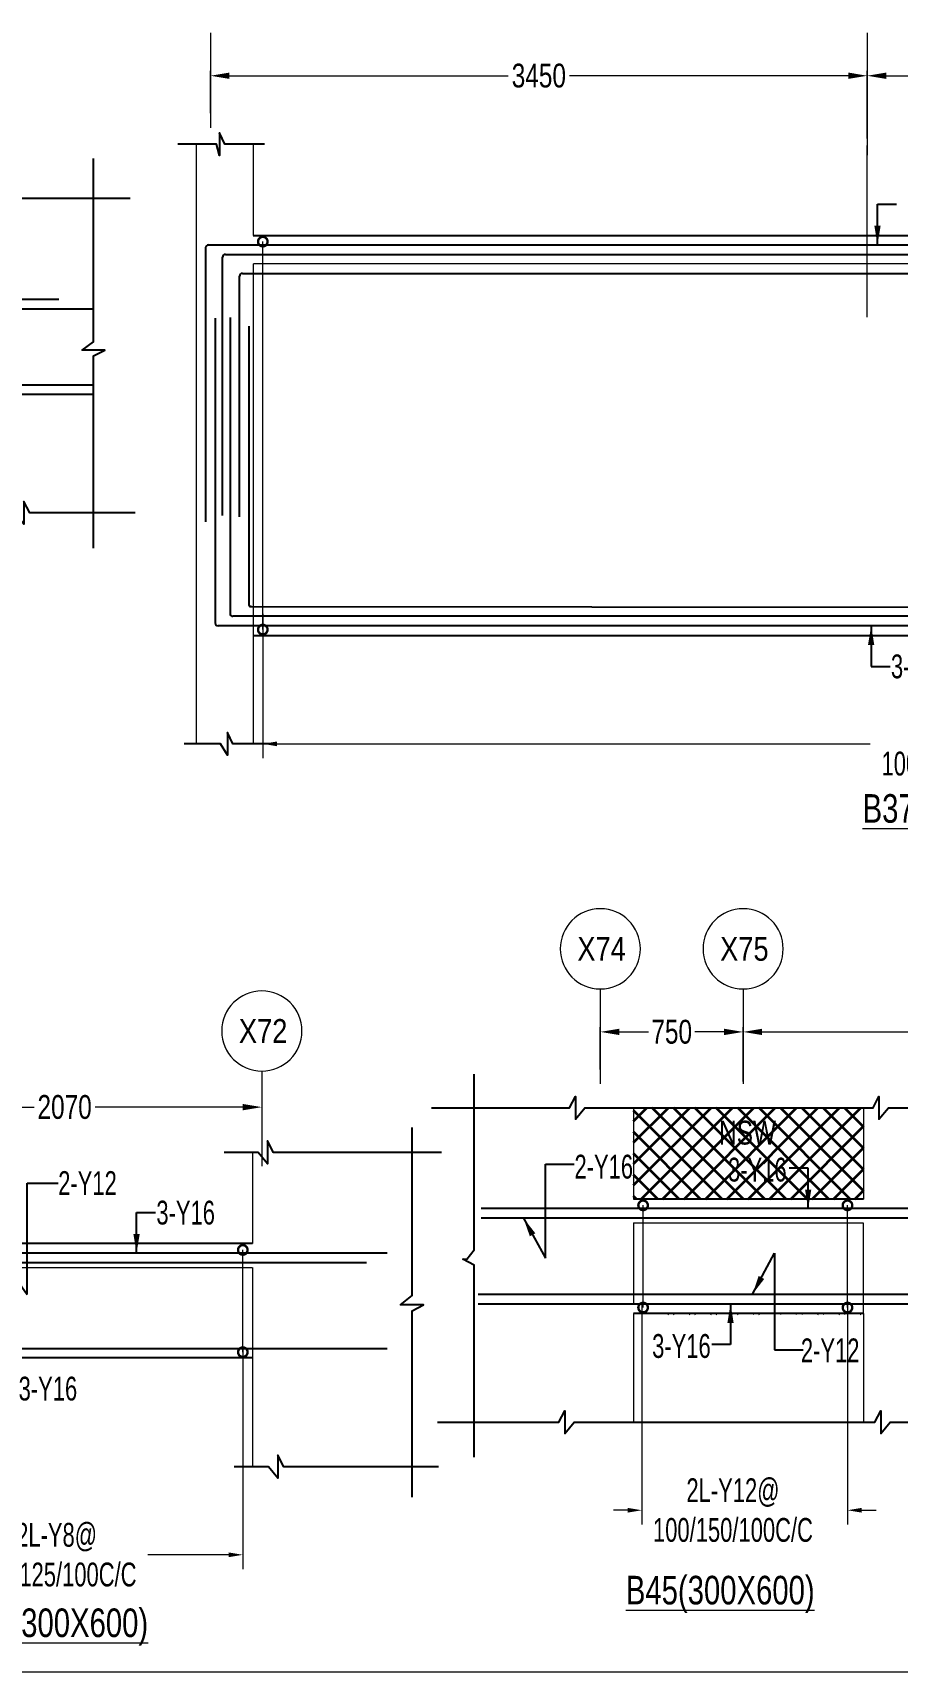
# Model space of a CAD drawing. Header units: millimetres. Extents: x -2697 to 288508, y -1308 to 60928.
# Drawn here: x 22850 to 27390, y 3901 to 12507 of the extents above; entities that cross this region are included whole.
import ezdxf
from ezdxf.enums import TextEntityAlignment as Align

# ---------------------------------------------------------------- set-up
doc = ezdxf.new("R2010")
doc.units = ezdxf.units.MM
doc.header["$LTSCALE"] = 100
for name, pattern in [('ACAD_ISO04W100', [30, 24, -3, 0, -3]), ('CONTINOUS', [0]), ('CONTINU', [0]), ('Grid Line', [22.225, 12.7, -3.175, 3.175, -3.175]), ('HIDDEN', [0.375, 0.25, -0.125])]:
    doc.linetypes.add(name, pattern=pattern)
doc.layers.get('Defpoints').update_dxf_attribs({"color": 1, "lineweight": 0})
for name, color, linetype in [('-S-ARROW', 253, 'Continuous'), ('-S-MISC', 8, 'Continuous'), ('-STR-BEAM', 7, 'CONTINU'), ('-STR-REINF', 3, 'Continuous'), ('-STR-TEXT', 6, 'Continuous'), ('rein', 3, 'Continuous')]:
    doc.layers.add(name, color=color, linetype=linetype)
for name, color, linetype, lineweight in [('-S-STIRUP', 11, 'Continuous', 9), ('-S-TEXT', 6, 'Continuous', 0), ('-STR-COLUMN', 5, 'HIDDEN', 13), ('-STR-RF-DIM', 252, 'CONTINOUS', 20), ('A-ANNO-GRID-LINE', 252, 'ACAD_ISO04W100', 20), ('A-ANNO-GRID-TEXT', 13, 'Continuous', 15), ('GRID DIM', 252, 'Continuous', 9), ('S-COL HATCH', 9, 'Continuous', 35), ('S-GRID-____-OTLN', 8, 'Continuous', 18), ('SEC TEXT', 9, 'Continuous', 18), ('SLAB LINE', 254, 'HIDDEN', 20)]:
    doc.layers.add(name, color=color, linetype=linetype, lineweight=lineweight)
doc.styles.add('BEAM-LS', font='romans.shx', dxfattribs={"width": 0.8})
doc.styles.add('Dim.s & Anno.(Misc.)', font='ARIALN.TTF')
doc.styles.add('SOBHA', font='swisscl.ttf', dxfattribs={"width": 0.9})
doc.styles.add('sobha.sed', font='swisscl.ttf')
doc.dimstyles.new('S-50', dxfattribs={"dimscale": 50, "dimtxt": 2.5, "dimasz": 2, "dimexe": 0.5, "dimexo": 0.25, "dimgap": 0.25, "dimtad": 0, "dimdec": 0, "dimrnd": 0.0005, "dimzin": 0, "dimdsep": 46, "dimtxsty": 'sobha.sed', "dimblk": 'OBLIQUE', "dimcen": 0.09, "dimclrd": 8, "dimclre": 8, "dimclrt": 6, "dimadec": 0, "dimazin": 0, "dimtfac": 1, "dimtdec": 0, "dimtofl": 0, "dimtmove": 2, "dimatfit": 3, "dimfxl": 0.18, "dimtolj": 1, "dimtzin": 0, "dimlwd": -1, "dimlwe": -1, "dimarcsym": 0})
doc.dimstyles.new('S-DIM50', dxfattribs={"dimscale": 50, "dimtxt": 2.5, "dimasz": 1.5, "dimexe": 1.5, "dimexo": 1, "dimgap": 0.5, "dimtad": 0, "dimdec": 0, "dimzin": 0, "dimdsep": 46, "dimtxsty": 'SOBHA', "dimcen": 0.09, "dimclrd": 256, "dimclre": 256, "dimclrt": 6, "dimadec": 5, "dimazin": 0, "dimtfac": 1, "dimtdec": 0, "dimtofl": 0, "dimtmove": 0, "dimatfit": 3, "dimfxl": 0.18, "dimtolj": 1, "dimtzin": 0, "dimlwd": -1, "dimlwe": -1, "dimarcsym": 0})
doc.dimstyles.new('STIRUP', dxfattribs={"dimscale": 50, "dimtxt": 2.5, "dimasz": 2.2, "dimexe": 0, "dimexo": 0, "dimgap": 0.5, "dimtad": 0, "dimdec": 0, "dimzin": 0, "dimdsep": 46, "dimtxsty": 'BEAM-LS', "dimblk": 'DOTSMALL', "dimcen": 0.09, "dimclrd": 256, "dimclre": 256, "dimclrt": 256, "dimadec": 5, "dimazin": 0, "dimtfac": 1, "dimtdec": 0, "dimtofl": 0, "dimtmove": 0, "dimatfit": 3, "dimldrblk": 'DOTSMALL', "dimfxl": 0, "dimfxlon": 1, "dimtolj": 1, "dimtzin": 0, "dimlwd": -1, "dimlwe": -1, "dimarcsym": 0})

# ---------------------------------------------------------------- blocks, each defined once
blk = doc.blocks.new('_Oblique')
at = {"color": 0, "linetype": 'ByBlock', "lineweight": -2}
blk.add_line((-0.5, -0.5), (0.5, 0.5), dxfattribs=at)
blk = doc.blocks.new('*D113')
at = {"layer": '-STR-RF-DIM', "transparency": 16777216}
for p, q in [((24058.1, 9457.9), (24058.1, 8699.4)), ((31464.6, 9394), (31464.6, 8699.4)), ((24133.1, 8774.4), (27248.8, 8774.4)), ((31389.6, 8774.4), (28207.2, 8774.4))]:
    blk.add_line(p, q, dxfattribs=at)
for points in [[(24133.1, 8786.9), (24133.1, 8761.9), (24058.1, 8774.4)], [(31389.6, 8786.9), (31389.6, 8761.9), (31464.6, 8774.4)]]:
    blk.add_solid(points, dxfattribs=at)
at = {"layer": 'Defpoints', "color": 0, "transparency": 16777216}
for p in [(24058.1, 9457.9, 0), (31464.6, 9394, 0), (24058.1, 8774.4)]:
    blk.add_point(p, dxfattribs=at)
at = {"layer": '-STR-RF-DIM', "color": 6, "transparency": 16777216, "insert": (27728, 8774.4), "char_height": 125, "attachment_point": 5, "style": 'SOBHA'}
blk.add_mtext('\\A1;3L-Y12@\\P100/125/100C/C', dxfattribs=at)
blk = doc.blocks.new('_DotSmall')
at = {"color": 0, "linetype": 'ByBlock', "const_width": 0.5}
blk.add_lwpolyline([(-0.0625, 0, 1), (0.0625, 0, 1)], format="xyb", close=True, dxfattribs=at)
blk = doc.blocks.new('*D115')
at = {"layer": '-S-STIRUP', "ltscale": 100, "transparency": 16777216}
blk.add_line((24058.1, 9374.2), (24058.1, 11410.9), dxfattribs=at)
at = {"layer": 'Defpoints', "color": 0, "linetype": 'CONTINU', "ltscale": 100, "transparency": 16777216}
for p in [(24058.1, 11410.9), (24058.1, 11410.9), (24058.1, 9374.2, 0)]:
    blk.add_point(p, dxfattribs=at)
at = {"layer": '-S-STIRUP', "linetype": 'CONTINU', "ltscale": 100, "transparency": 16777216, "xscale": 100, "yscale": 100, "zscale": 100}
for p, rotation in [((24058.1, 11410.9), 90), ((24058.1, 9374.2), 270)]:
    blk.add_blockref('_DotSmall', p, dxfattribs=dict(at, rotation=rotation))
blk = doc.blocks.new('*D92')
at = {"layer": '-STR-RF-DIM', "transparency": 16777216}
for p, q in [((26049.4, 5835), (26049.4, 4676.4)), ((27129.1, 5835), (27129.1, 4676.4)), ((25974.4, 4751.4), (25899.4, 4751.4)), ((27204.1, 4751.4), (27279.1, 4751.4))]:
    blk.add_line(p, q, dxfattribs=at)
for points in [[(25974.4, 4763.9), (25974.4, 4738.9), (26049.4, 4751.4)], [(27204.1, 4763.9), (27204.1, 4738.9), (27129.1, 4751.4)]]:
    blk.add_solid(points, dxfattribs=at)
at = {"layer": 'Defpoints', "color": 0, "transparency": 16777216}
for p in [(26049.4, 5835, 0), (27129.1, 5835, 178586.6), (27129.1, 4751.4)]:
    blk.add_point(p, dxfattribs=at)
at = {"layer": '-STR-RF-DIM', "color": 6, "transparency": 16777216, "insert": (26527.6, 4751.4), "char_height": 125, "attachment_point": 5, "style": 'SOBHA'}
blk.add_mtext('\\A1;2L-Y12@\\P100/150/100C/C', dxfattribs=at)
blk = doc.blocks.new('*D93')
at = {"layer": '-S-STIRUP', "ltscale": 100, "transparency": 16777216}
blk.add_line((26055.6, 5815.3), (26055.6, 6352), dxfattribs=at)
at = {"layer": 'Defpoints', "color": 0, "linetype": 'CONTINU', "ltscale": 100, "transparency": 16777216}
for p in [(26055.6, 6352), (26055.6, 6352), (26055.6, 5815.3)]:
    blk.add_point(p, dxfattribs=at)
at = {"layer": '-S-STIRUP', "linetype": 'CONTINU', "ltscale": 100, "transparency": 16777216, "xscale": 100, "yscale": 100, "zscale": 100}
for p, rotation in [((26055.6, 6352), 90), ((26055.6, 5815.3), 270)]:
    blk.add_blockref('_DotSmall', p, dxfattribs=dict(at, rotation=rotation))
blk = doc.blocks.new('*D96')
at = {"layer": '-S-STIRUP', "ltscale": 100, "transparency": 16777216}
blk.add_line((27129.1, 5815.3), (27129.1, 6352), dxfattribs=at)
at = {"layer": 'Defpoints', "color": 0, "linetype": 'CONTINU', "ltscale": 100, "transparency": 16777216}
for p in [(27129.1, 6352), (27129.1, 6352), (27129.1, 5815.3)]:
    blk.add_point(p, dxfattribs=at)
at = {"layer": '-S-STIRUP', "linetype": 'CONTINU', "ltscale": 100, "transparency": 16777216, "xscale": 100, "yscale": 100, "zscale": 100}
for p, rotation in [((27129.1, 6352), 90), ((27129.1, 5815.3), 270)]:
    blk.add_blockref('_DotSmall', p, dxfattribs=dict(at, rotation=rotation))
blk = doc.blocks.new('*D62')
at = {"layer": 'Defpoints', "color": 0, "transparency": 16777216}
for p in [(27233.1, 12281.7), (23783.1, 12072.2), (27233.1, 11939.1)]:
    blk.add_point(p, dxfattribs=at)
at = {"layer": 'GRID DIM', "transparency": 16777216}
for p, q in [((23783.1, 12084.7), (23783.1, 12306.7)), ((23883.1, 12281.7), (25347.2, 12281.7)), ((27133.1, 12281.7), (25669, 12281.7)), ((27233.1, 11951.6), (27233.1, 12306.7))]:
    blk.add_line(p, q, dxfattribs=at)
for points in [[(23883.1, 12298.4), (23883.1, 12265), (23783.1, 12281.7)], [(27133.1, 12298.4), (27133.1, 12265), (27233.1, 12281.7)]]:
    blk.add_solid(points, dxfattribs=at)
at = {"layer": 'GRID DIM', "color": 13, "transparency": 16777216, "insert": (25508.1, 12281.7), "char_height": 125, "attachment_point": 5, "style": 'sobha.sed'}
blk.add_mtext('\\A1;3450', dxfattribs=at)
blk = doc.blocks.new('*D63')
at = {"layer": 'Defpoints', "color": 0, "transparency": 16777216}
for p in [(28533.1, 12281.7), (28533.1, 12063.3), (27233.1, 12000)]:
    blk.add_point(p, dxfattribs=at)
at = {"layer": 'GRID DIM', "transparency": 16777216}
for p, q in [((27233.1, 12012.5), (27233.1, 12306.7)), ((27333.1, 12281.7), (27723.7, 12281.7)), ((28433.1, 12281.7), (28042.5, 12281.7)), ((28533.1, 12075.8), (28533.1, 12306.7))]:
    blk.add_line(p, q, dxfattribs=at)
for points in [[(27333.1, 12298.4), (27333.1, 12265), (27233.1, 12281.7)], [(28433.1, 12298.4), (28433.1, 12265), (28533.1, 12281.7)]]:
    blk.add_solid(points, dxfattribs=at)
at = {"layer": 'GRID DIM', "color": 13, "transparency": 16777216, "insert": (27883.1, 12281.7), "char_height": 125, "attachment_point": 5, "style": 'sobha.sed'}
blk.add_mtext('\\A1;1300', dxfattribs=at)
blk = doc.blocks.new('*D136')
at = {"layer": '-STR-RF-DIM', "transparency": 16777216}
for p, q in [((22246.7, 5600.9), (22246.7, 4442.4)), ((23953.2, 5592.9), (23953.2, 4442.4)), ((22321.7, 4517.4), (22495.8, 4517.4)), ((23878.2, 4517.4), (23454.2, 4517.4))]:
    blk.add_line(p, q, dxfattribs=at)
for points in [[(22321.7, 4529.9), (22321.7, 4504.9), (22246.7, 4517.4)], [(23878.2, 4529.9), (23878.2, 4504.9), (23953.2, 4517.4)]]:
    blk.add_solid(points, dxfattribs=at)
at = {"layer": 'Defpoints', "color": 0, "transparency": 16777216}
for p in [(22246.7, 5600.9, 0), (23953.2, 5592.9, 0), (23953.2, 4517.4)]:
    blk.add_point(p, dxfattribs=at)
at = {"layer": '-STR-RF-DIM', "color": 6, "transparency": 16777216, "insert": (22975, 4517.4), "char_height": 125, "attachment_point": 5, "style": 'SOBHA'}
blk.add_mtext('\\A1;2L-Y8@\\P100/125/100C/C', dxfattribs=at)
blk = doc.blocks.new('*D138')
at = {"layer": '-S-STIRUP', "ltscale": 100, "transparency": 16777216}
blk.add_line((23953.2, 5581.2), (23953.2, 6117.9), dxfattribs=at)
at = {"layer": 'Defpoints', "color": 0, "linetype": 'CONTINU', "ltscale": 100, "transparency": 16777216}
for p in [(23953.2, 6117.9), (23953.2, 6117.9), (23953.2, 5581.2)]:
    blk.add_point(p, dxfattribs=at)
at = {"layer": '-S-STIRUP', "linetype": 'CONTINU', "ltscale": 100, "transparency": 16777216, "xscale": 100, "yscale": 100, "zscale": 100}
for p, rotation in [((23953.2, 6117.9), 90), ((23953.2, 5581.2), 270)]:
    blk.add_blockref('_DotSmall', p, dxfattribs=dict(at, rotation=rotation))
blk = doc.blocks.new('A-SYMB_Grid')
blk.add_circle((0, 0), 4.21)
at = {"style": 'Dim.s & Anno.(Misc.)'}
blk.add_attdef('GRID', text='', height=3, dxfattribs=at).set_placement((0, 0), align=Align.MIDDLE_CENTER)
blk = doc.blocks.new('*D139')
at = {"layer": 'Defpoints', "color": 0, "transparency": 16777216}
for p in [(21981.4, 6915.5, 0), (24053.2, 6915.5, 0), (24053.2, 6867.5)]:
    blk.add_point(p, dxfattribs=at)
at = {"layer": 'GRID DIM', "transparency": 16777216}
for p, q in [((21981.4, 6903), (21981.4, 6842.5)), ((24053.2, 6903), (24053.2, 6842.5)), ((22081.4, 6867.5), (22856.5, 6867.5)), ((23953.2, 6867.5), (23178.1, 6867.5))]:
    blk.add_line(p, q, dxfattribs=at)
for points in [[(22081.4, 6884.2), (22081.4, 6850.8), (21981.4, 6867.5)], [(23953.2, 6884.2), (23953.2, 6850.8), (24053.2, 6867.5)]]:
    blk.add_solid(points, dxfattribs=at)
at = {"layer": 'GRID DIM', "color": 13, "transparency": 16777216, "insert": (23017.3, 6867.5), "char_height": 125, "attachment_point": 5, "style": 'sobha.sed'}
blk.add_mtext('\\A1;2070', dxfattribs=at)
blk = doc.blocks.new('*D150')
at = {"layer": 'Defpoints', "color": 0, "transparency": 16777216}
for p in [(26580.9, 7262.4), (25830.9, 7052.8), (26580.9, 6989)]:
    blk.add_point(p, dxfattribs=at)
at = {"layer": 'GRID DIM', "transparency": 16777216}
for p, q in [((25830.9, 7065.3), (25830.9, 7287.4)), ((25930.9, 7262.4), (26084.6, 7262.4)), ((26480.9, 7262.4), (26327.2, 7262.4)), ((26580.9, 7001.5), (26580.9, 7287.4))]:
    blk.add_line(p, q, dxfattribs=at)
for points in [[(25930.9, 7279), (25930.9, 7245.7), (25830.9, 7262.4)], [(26480.9, 7279), (26480.9, 7245.7), (26580.9, 7262.4)]]:
    blk.add_solid(points, dxfattribs=at)
at = {"layer": 'GRID DIM', "color": 13, "transparency": 16777216, "insert": (26205.9, 7262.4), "char_height": 125, "attachment_point": 5, "style": 'sobha.sed'}
blk.add_mtext('\\A1;750', dxfattribs=at)
blk = doc.blocks.new('*D152')
at = {"layer": 'Defpoints', "color": 0, "transparency": 16777216}
for p in [(29105.9, 7262.4), (26580.9, 7052.8), (29105.9, 6989)]:
    blk.add_point(p, dxfattribs=at)
at = {"layer": 'GRID DIM', "transparency": 16777216}
for p, q in [((26580.9, 7065.3), (26580.9, 7287.4)), ((26680.9, 7262.4), (27682.8, 7262.4)), ((29005.9, 7262.4), (28004, 7262.4)), ((29105.9, 7001.5), (29105.9, 7287.4))]:
    blk.add_line(p, q, dxfattribs=at)
for points in [[(26680.9, 7279), (26680.9, 7245.7), (26580.9, 7262.4)], [(29005.9, 7279), (29005.9, 7245.7), (29105.9, 7262.4)]]:
    blk.add_solid(points, dxfattribs=at)
at = {"layer": 'GRID DIM', "color": 13, "transparency": 16777216, "insert": (27843.4, 7262.4), "char_height": 125, "attachment_point": 5, "style": 'sobha.sed'}
blk.add_mtext('\\A1;2525', dxfattribs=at)

msp = doc.modelspace()

# ---------------------------------------------------------------- hatches: boundary and pattern name
at = {"layer": 'S-COL HATCH'}
h = msp.add_hatch(dxfattribs=at)
h.set_pattern_fill('ANSI37', color=8, scale=25)
h.set_pattern_definition([(45, (-69213.3, -200678.47), (-56.1266, 56.1266), []), (135, (-69213.3, -200678.47), (-56.1266, -56.1266), [])])
h.paths.add_polyline_path([(26105.87, 6864.1), (26005.87, 6864.1), (26005.87, 6385), (26105.87, 6385)])
h.paths.add_polyline_path([(26105.87, 6864.1), (27213.52, 6864.1), (27213.52, 6385), (26105.87, 6385)])
h = msp.add_hatch(dxfattribs=at)
h.set_pattern_fill('ANSI37', color=8, scale=25)
h.set_pattern_definition([(45, (-69213.3, -200438.47), (-56.1266, 56.1266), []), (135, (-69213.3, -200438.47), (-56.1266, -56.1266), [])])
h.paths.add_polyline_path([(26005.87, 5214.1), (26005.87, 5782.29)])
h.paths.add_polyline_path([(26105.87, 5785), (27213.52, 5785), (27213.52, 5782.29), (26105.87, 5782.29)])

# ---------------------------------------------------------------- linework, layer by layer
at = {"layer": '-S-MISC', "linetype": 'ByBlock', "ltscale": 1000, "elevation": 0}
for points in [[(24067.07, 11923.05), (23858.95, 11923.05), (23830.48, 11982.71), (23830.48, 11862.54), (23815.33, 11923.05), (23611.77, 11922.81)], [(23169.05, 9802.5), (23169.05, 10811.09), (23228.71, 10841.96), (23108.55, 10841.96), (23169.05, 10884.79), (23169.05, 11846.7)], [(23362.17, 11637.37), (22523.7, 11637.37), (22492.84, 11697.03), (22492.84, 11576.87), (22442.98, 11637.37), (22130.16, 11637.37)], [(23388.5, 9987.37), (22834.24, 9987.37), (22803.37, 10047.03), (22803.37, 9926.87), (22753.52, 9987.37), (22169.73, 9987.37)], [(24113.61, 8775.1), (23900.57, 8775.1), (23872.1, 8834.76), (23872.1, 8714.59), (23835.8, 8775.1), (23645, 8775.1)], [(25169.01, 5029.22), (25169.01, 6037.81), (25109.35, 6068.68), (25129.52, 6068.68), (25169.01, 6118.53), (25169.01, 7040.14)], [(24943.64, 6864.1), (25668.91, 6864.1), (25699.78, 6923.76), (25699.78, 6803.59), (25749.63, 6864.1), (27040.76, 6864.1)], [(26974.7, 6864.1), (27263.5, 6864.1), (27294.36, 6923.76), (27294.36, 6803.59), (27344.21, 6864.1), (27551.69, 6864.1)], [(24841.93, 4819.76), (24841.93, 5798.39), (24901.59, 5829.26), (24781.42, 5829.26), (24841.93, 5879.11), (24841.93, 6761.13)], [(24996.02, 6630.05), (24113.95, 6630.05), (24083.08, 6689.7), (24083.08, 6569.54), (24033.23, 6630.05), (23855.53, 6630.05)], [(24976.27, 5214.1), (25613.66, 5214.1), (25644.53, 5273.76), (25644.53, 5153.59), (25694.38, 5214.1), (27075.82, 5214.1)], [(27042.7, 5214.1), (27273.46, 5214.1), (27304.33, 5273.76), (27304.33, 5153.59), (27354.18, 5214.1), (27528.7, 5214.1)], [(24980.83, 4980.05), (24168.74, 4980.05), (24137.87, 5039.7), (24137.87, 4919.54), (24088.02, 4980.05), (23907.35, 4980.05)]]:
    msp.add_lwpolyline(points, dxfattribs=at)
at = {"layer": '-STR-BEAM'}
for p, q in [((24008.07, 11443.95, 0), (31508.07, 11443.95, 0)), ((24008.07, 9343.95, 0), (31508.07, 9343.95, 0)), ((27213.52, 6385, 0), (26005.87, 6385, 0)), ((24003.19, 6150.95), (22203.19, 6150.95, 0)), ((27213.52, 5785, 0), (26005.87, 5785, 0)), ((24003.19, 5550.95), (22203.19, 5550.95, 0))]:
    msp.add_line(p, q, dxfattribs=at)
at = {"layer": '-STR-COLUMN', "linetype": 'Continuous', "ltscale": 10}
for p, q in [((23708.07, 11923.05, 0), (23708.07, 8773.05, 0)), ((24008.07, 11923.05, 0), (24008.07, 11443.95, 0)), ((24008.07, 9343.95, 0), (24008.07, 8773.05, 0)), ((26005.87, 6864.1, 0), (26005.87, 6385, 0)), ((27213.52, 6864.1, 0), (27213.52, 6385, 0)), ((24003.19, 6630.05), (24003.19, 6150.95)), ((26005.87, 5785, 0), (26005.87, 5214.1, 0)), ((27213.52, 5785, 0), (27213.52, 5214.1, 0)), ((24003.19, 5550.95), (24003.19, 4980.05))]:
    msp.add_line(p, q, dxfattribs=at)
at = {"layer": '-STR-REINF', "ltscale": 10}
for p, q in [((23758.07, 11378.95, 0), (23758.07, 9940.83, 0)), ((23773.07, 11393.95, 0), (31743.07, 11393.95, 0)), ((23846.41, 9972.43, 0), (23846.41, 11328.95, 0)), ((23861.41, 11343.95, 0), (29622.92, 11343.95, 0)), ((23936.13, 9967.09, 0), (23936.13, 11229.2, 0)), ((23951.13, 11244.2, 0), (29622.92, 11244.2, 0)), ((12481.79, 11108.27, 0), (22987.06, 11108.27, 0)), ((17316.4, 11058.27, 0), (23169.05, 11058.27, 0)), ((23808.07, 11009.44, 0), (23808.07, 9408.95, 0)), ((23886.07, 11011.95, 0), (23886.07, 9458.95, 0)), ((23983.97, 10967.49, 0), (23983.97, 9510.37, 0)), ((23169.05, 10608.27, 0), (12531.79, 10608.27, 0)), ((23169.05, 10658.27, 0), (20303.18, 10658.27, 0)), ((23988.36, 9495.38, 0), (29622.92, 9490.99, 0)), ((31693.07, 9393.95, 0), (23823.07, 9393.95, 0)), ((31608.07, 9443.95, 0), (23901.07, 9443.95, 0)), ((29748.52, 6335, 0), (25205.56, 6335, 0)), ((27991.48, 6285, 0), (25205.56, 6285, 0)), ((24711.93, 6100.95, 0), (21818.19, 6100.95, 0)), ((24603.55, 6050.95, 0), (21918.19, 6050.95, 0)), ((25189.19, 5885, 0), (29647.61, 5885, 0)), ((25189.19, 5835, 0), (29724.25, 5835, 0)), ((21868.19, 5600.95, 0), (24711.93, 5600.95, 0))]:
    msp.add_line(p, q, dxfattribs=at)
at = {"layer": '-STR-REINF', "ltscale": 10, "extrusion": (1.11991e-07, 0, 1)}
msp.add_arc((23773.07, 11378.95, 0), 15, 90, 180, dxfattribs=at)
at = {"layer": '-STR-REINF', "ltscale": 10}
for centre in [(23823.07, 9408.95, 0), (23901.07, 9458.95, 0)]:
    msp.add_arc(centre, 15, 180, 270, dxfattribs=at)
at = {"layer": 'A-ANNO-GRID-LINE', "ltscale": 40}
for p, q in [((23783.1, 12507.2, 0), (23783.1, 12008.37, 0)), ((27233.12, 12507.2, 0), (27233.12, 11863.94, 0)), ((25830.91, 7487.87, 0), (25830.91, 6989.04, 0)), ((26580.91, 7487.87, 0), (26580.91, 6989.04, 0)), ((24053.18, 7056.49), (24053.18, 6557.65))]:
    msp.add_line(p, q, dxfattribs=at)
at = {"layer": 'Defpoints', "color": 8}
msp.add_lwpolyline([(-2696.85, 31070.56), (32364.23, 31070.56), (32364.23, 3901.12), (-2696.85, 3901.12)], close=True, dxfattribs=at)
at = {"layer": 'Defpoints', "color": 1}
msp.add_lwpolyline([(-2696.85, 31070.56), (32364.23, 31070.56), (32364.23, 3901.12), (-2696.85, 3901.12)], close=True, dxfattribs=at)
at = {"layer": 'rein', "ltscale": 10}
for centre, start, end in [((23861.41, 11328.95, 0), 90, 180), ((23951.13, 11229.2, 0), 90, 180), ((23998.97, 9510.37, 0), 180, 270)]:
    msp.add_arc(centre, 15, start, end, dxfattribs=at)
at = {"layer": 'S-GRID-____-OTLN', "linetype": 'Grid Line'}
msp.add_line((27233.12, 11014.69, 0), (27233.12, 11914.69, 0), dxfattribs=at)
at = {"layer": 'SLAB LINE', "color": 9, "linetype": 'HIDDEN', "ltscale": 0.1}
for p, q in [((24008.07, 11294.2, 0), (24008.07, 9343.95, 0)), ((31508.07, 11294.2, 0), (24008.07, 11294.2, 0)), ((26005.87, 6260.25, 0), (26005.87, 5835, 0)), ((26005.87, 6260.25, 0), (27213.52, 6260.25, 0)), ((27213.52, 5785, 0), (27213.52, 6260.25, 0)), ((22203.19, 6026.2, 0), (24003.19, 6026.2, 0)), ((24003.19, 6026.2, 0), (24003.19, 5550.95))]:
    msp.add_line(p, q, dxfattribs=at)

# ---------------------------------------------------------------- block references
at = {"layer": 'A-ANNO-GRID-TEXT'}
ref = msp.add_blockref('A-SYMB_Grid', (25830.91, 7698.5, 0), dxfattribs=dict(at, xscale=-50, yscale=50, zscale=50))
ref.add_attrib('GRID', 'X74', dxfattribs={"layer": '0', "height": 125, "style": 'Dim.s & Anno.(Misc.)'}).set_placement((25837.56, 7698.5, 0), align=Align.MIDDLE_CENTER)
ref = msp.add_blockref('A-SYMB_Grid', (26580.91, 7698.5, 0), dxfattribs=dict(at, xscale=-50, yscale=50, zscale=50))
ref.add_attrib('GRID', 'X75', dxfattribs={"layer": '0', "height": 125, "style": 'Dim.s & Anno.(Misc.)'}).set_placement((26587.56, 7698.5, 0), align=Align.MIDDLE_CENTER)
ref = msp.add_blockref('A-SYMB_Grid', (24053.18, 7267.12), dxfattribs=dict(at, xscale=-50, yscale=50, zscale=50))
ref.add_attrib('GRID', 'X72', dxfattribs={"layer": '0', "height": 125, "style": 'Dim.s & Anno.(Misc.)'}).set_placement((24059.83, 7267.12), align=Align.MIDDLE_CENTER)

# ---------------------------------------------------------------- texts
at = {"layer": '-S-TEXT', "color": 6, "style": 'sobha.sed'}
msp.add_text('NSW', height=125, dxfattribs=at).set_placement((26454.93, 6671.03, 178586.59))
at = {"layer": '-STR-TEXT', "color": 6, "char_height": 125, "style": 'SOBHA'}
for s, insert, attachment_point in [('\\A1;3-Y20', (27357.47, 9243.68, 0), 1), ('\\A1;2-Y16', (26002.92, 6617.53, 0), 3), ('\\A1;3-Y16', (26809.3, 6601.89, 0), 3), ('\\A1;2-Y12', (22983.54, 6406.31, 0), 7), ('\\A1;3-Y16', (23499.11, 6376.22, 0), 1), ('\\A1;3-Y16', (26410.83, 5549.35, 0), 9), ('\\A1;2-Y12', (27192.04, 5528.13, 0), 9), ('\\A1;3-Y16', (22775.61, 5325.68, 0), 7)]:
    msp.add_mtext(s, dxfattribs=dict(at, insert=insert, attachment_point=attachment_point))
at = {"layer": 'SEC TEXT', "color": 1, "linetype": 'ByBlock', "style": 'sobha.sed'}
for s, rotation, p in [('%%UB37(300X2100)', 0.010721, (27208.66, 8360.42, 0)), ('%%UB45(300X600)', 359.989279, (25965.08, 4257.08, 0)), ('%%UB44(300X600)', 359.989279, (22464.47, 4085.74, 0))]:
    msp.add_text(s, height=150, rotation=rotation, dxfattribs=at).set_placement(p)

# ---------------------------------------------------------------- dimensions: what is measured, and where the dimension line sits
at = {"layer": '-S-STIRUP', "linetype": 'CONTINU', "ltscale": 100}
for base, p1, p2, picture, middle in [((24058.07, 11410.95, 0), (24058.07, 9374.24, 0), (24058.07, 11410.95, 0), '*D115', (24058.07, 10392.59, 0)), ((26055.62, 6352, 178586.59), (26055.62, 5815.29, 178586.59), (26055.62, 6352, 178586.59), '*D93', (26055.62, 6083.64, 178586.59)), ((27129.13, 6352, 178586.59), (27129.13, 5815.29, 178586.59), (27129.13, 6352, 178586.59), '*D96', (27129.13, 6083.64, 178586.59)), ((23953.19, 6117.95), (23953.19, 5581.23), (23953.19, 6117.95), '*D138', (23953.19, 5849.59))]:
    dim = msp.add_linear_dim(base=base, p1=p1, p2=p2, angle=90, text=' ', dimstyle='STIRUP', override={"dimasz": 2}, dxfattribs=at)
    dim.commit()
    dim.dimension.update_dxf_attribs({"geometry": picture, "text_midpoint": middle})
at = {"layer": '-STR-RF-DIM'}
dim = msp.add_linear_dim(base=(24058.07, 8774.38, 0), p1=(31464.57, 9393.95, 0), p2=(24058.07, 9457.93, 0), angle=180, text='3L-Y12@\\P100/125/100C/C', dimstyle='S-DIM50', override={"dimscale": 1, "dimtxt": 125, "dimasz": 75, "dimexe": 75, "dimexo": 0, "dimgap": 25, "dimsah": 1, "dimcen": 4.5, "dimfxl": 75}, dxfattribs=at)
dim.commit()
dim.dimension.update_dxf_attribs({"geometry": '*D113', "text_midpoint": (27727.98, 8774.38, 0), "dimtype": 160})
for base, p1, p2, text, picture, middle in [((27129.13, 4751.42, 0), (26049.37, 5835, 0), (27129.13, 5835, 178586.59), '2L-Y12@\\P100/150/100C/C', '*D92', (26527.65, 4751.42, 0)), ((23953.19, 4517.37, 0), (22246.69, 5600.95, 0), (23953.19, 5592.95), '2L-Y8@\\P100/125/100C/C', '*D136', (22975.01, 4517.37, 0))]:
    dim = msp.add_linear_dim(base=base, p1=p1, p2=p2, text=text, dimstyle='S-DIM50', override={"dimscale": 1, "dimtxt": 125, "dimasz": 75, "dimexe": 75, "dimexo": 0, "dimgap": 25, "dimsah": 1, "dimcen": 4.5, "dimfxl": 75}, dxfattribs=at)
    dim.commit()
    dim.dimension.update_dxf_attribs({"geometry": picture, "text_midpoint": middle, "dimtype": 160})
at = {"layer": 'GRID DIM'}
for base, p1, p2, override, picture, middle in [((27233.12, 12281.7, 0), (23783.1, 12072.17, 0), (27233.12, 11939.07, 0), {"dimsah": 1, "dimclrd": 256, "dimclre": 256, "dimclrt": 13, "dimtmove": 1}, '*D62', (25508.11, 12281.7, 0)), ((28533.1, 12281.7, 0), (27233.12, 11999.99, 0), (28533.1, 12063.3, 0), {"dimsah": 1, "dimclrd": 256, "dimclre": 256, "dimclrt": 13, "dimtmove": 1}, '*D63', (27883.11, 12281.7, 0)), ((26580.91, 7262.37, 0), (25830.91, 7052.84, 0), (26580.91, 6989.04, 0), {"dimsah": 1, "dimclrd": 256, "dimclre": 256, "dimclrt": 13, "dimtmove": 1}, '*D150', (26205.91, 7262.37, 0)), ((29105.91, 7262.37, 0), (26580.91, 7052.84, 0), (29105.91, 6989.04, 0), {"dimsah": 1, "dimclrd": 256, "dimclre": 256, "dimclrt": 13, "dimtmove": 1}, '*D152', (27843.41, 7262.37, 0)), ((24053.18, 6867.51, 0), (21981.39, 6915.51, 0), (24053.18, 6915.51), {"dimrnd": 5, "dimsah": 1, "dimclrd": 256, "dimclre": 256, "dimclrt": 13}, '*D139', (23017.29, 6867.51, 0))]:
    dim = msp.add_linear_dim(base=base, p1=p1, p2=p2, dimstyle='S-50', override=override, dxfattribs=at)
    dim.commit()
    dim.dimension.update_dxf_attribs({"geometry": picture, "text_midpoint": middle})

# ---------------------------------------------------------------- leaders
at = {"layer": '-S-ARROW', "annotation_type": 0, "has_hookline": 1, "hookline_direction": 1}
for points, text_width in [([(27286.69, 11393.95, 0), (27286.69, 11606.72, 0), (27385.73, 11606.72, 0)], 318.41), ([(22704.5, 6050.95, 0), (22819.98, 5884.51, 0), (22819.98, 6468.81, 0), (22983.54, 6468.81, 0)], 317.74), ([(23395.07, 6100.95, 0), (23395.07, 6313.72, 0), (23494.11, 6313.72, 0)], 318.41)]:
    msp.add_leader(points, dimstyle='S-50', override={"dimasz": 2, "dimgap": 0.1, "dimtad": 0}, dxfattribs=dict(at, text_width=text_width))
at = {"layer": '-S-ARROW'}
for points in [[(27253.43, 9393.95, 0), (27253.43, 9181.18, 0), (27352.47, 9181.18, 0)], [(25426.96, 6285, 0), (25542.45, 6075.41, 0), (25542.45, 6568.71, 0), (25693.85, 6568.71, 0)], [(26629.82, 5885, 0), (26745.3, 6100.25, 0), (26745.3, 5592.95, 0), (26896.7, 5592.95, 0)]]:
    msp.add_leader(points, dimstyle='S-50', override={"dimasz": 2, "dimgap": 0.1, "dimtad": 0}, dxfattribs=at)
at = {"layer": '-S-ARROW', "annotation_type": 0, "has_hookline": 1, "hookline_direction": 1, "text_width": 318.41, "horizontal_direction": (-1, 0, 0)}
for points in [[(26922.58, 6335, 0), (26922.58, 6547.77, 0), (26823.54, 6547.77, 0)], [(26514.87, 5835, 0), (26514.87, 5622.23, 0), (26415.83, 5622.23, 0)]]:
    msp.add_leader(points, dimstyle='S-50', override={"dimasz": 2, "dimgap": 0.1, "dimtad": 0}, dxfattribs=at)

doc.saveas('drawing.dxf')
